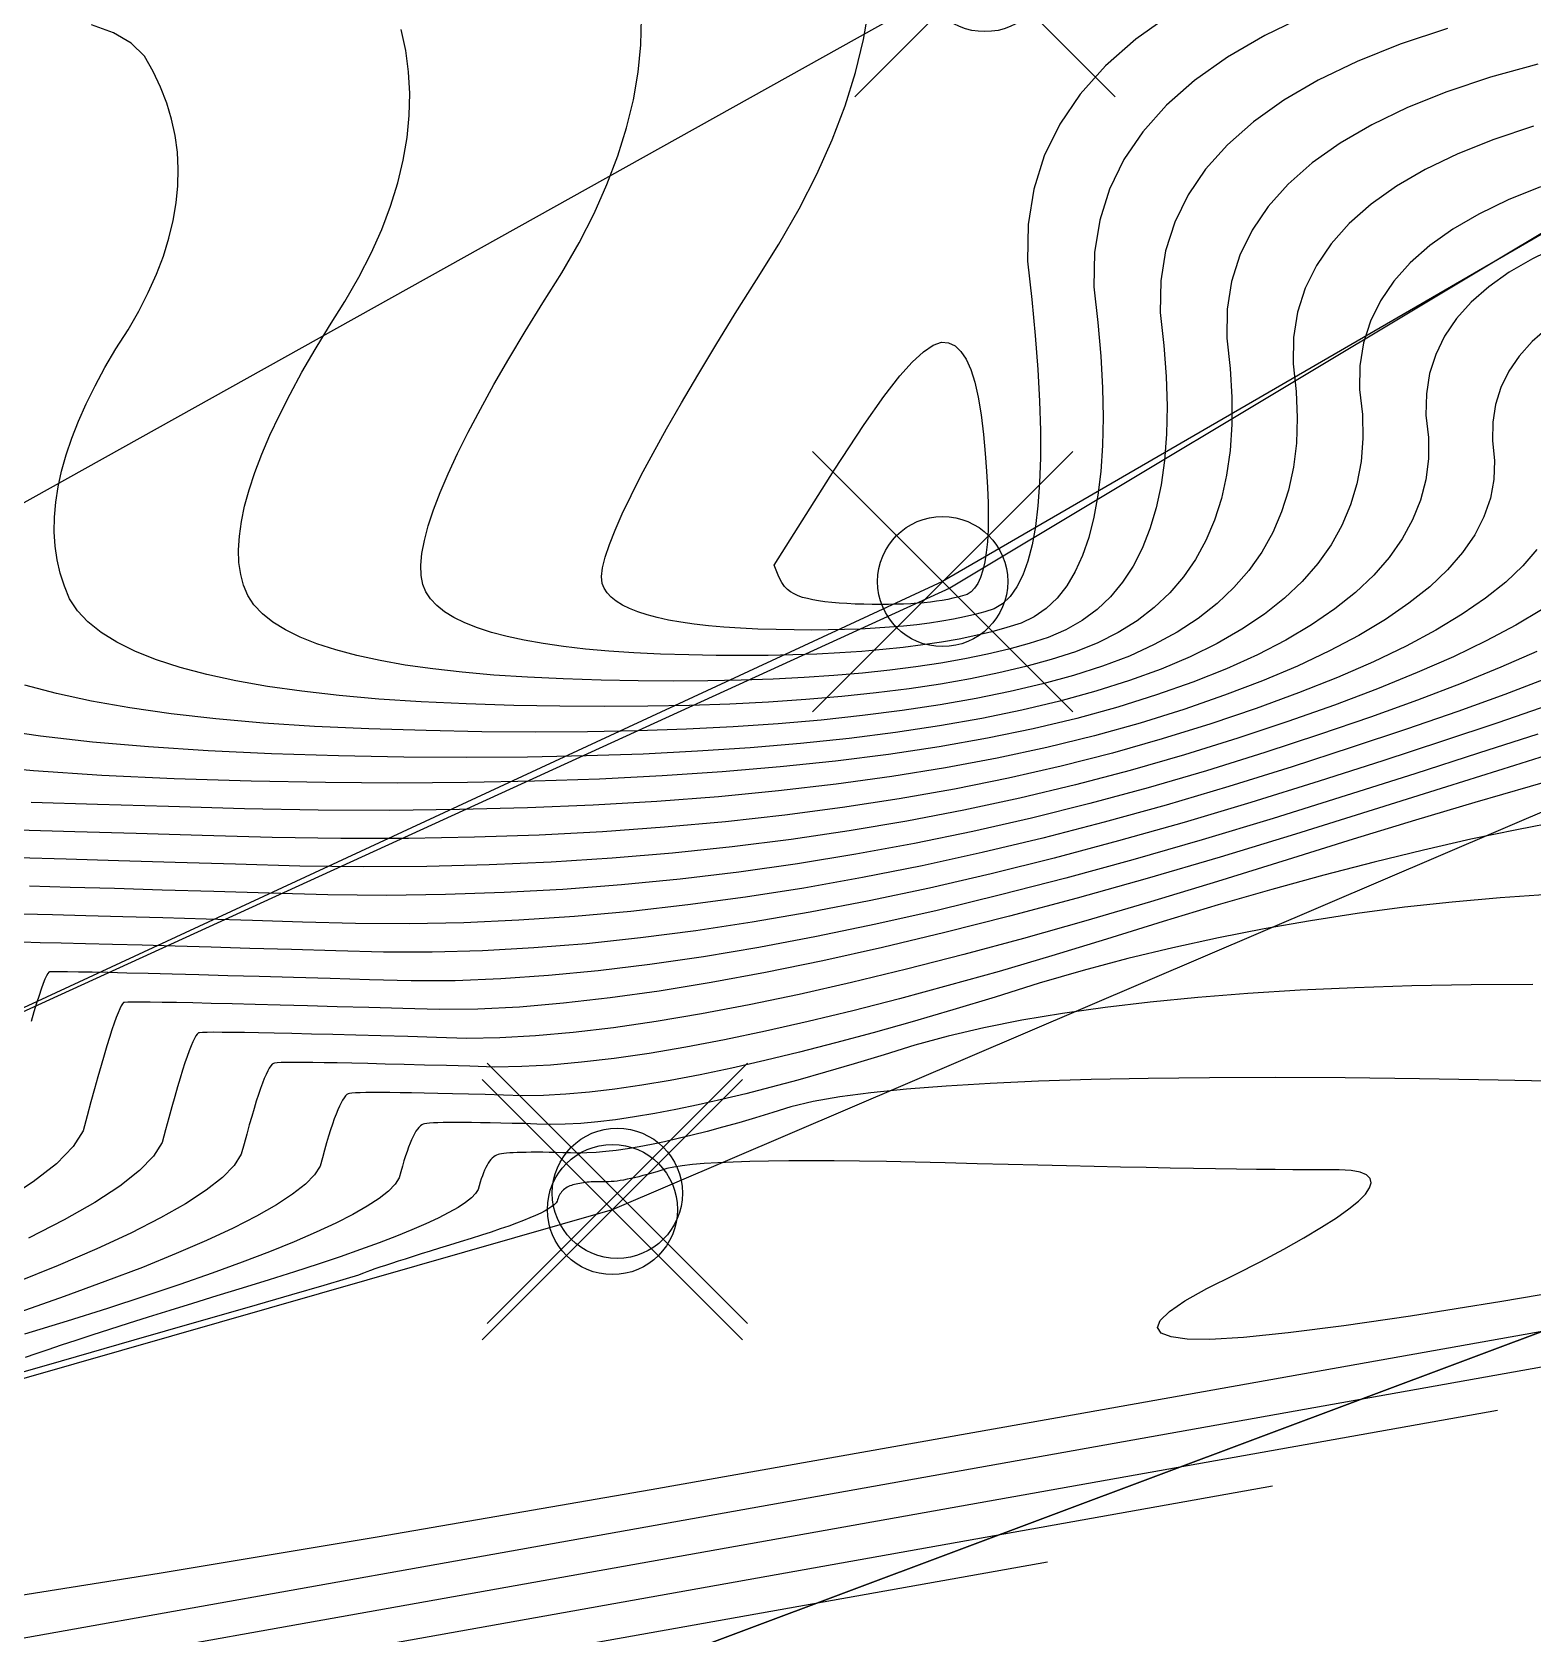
# Model space of a CAD drawing. Extents: x 83 to 1412852, y -76 to 4931706.
# Drawn here: x 1412694.97 to 1412704.2, y 4931549.88 to 4931559.73 of the extents above; entities that cross this region are included whole.
import ezdxf

# ---------------------------------------------------------------- set-up
doc = ezdxf.new("R2010")
doc.units = 0
doc.header["$MEASUREMENT"] = 0
doc.header["$PDMODE"] = 35
doc.header["$PDSIZE"] = 0.8
doc.layers.get('0').update_dxf_attribs({"color": 1, "linetype": 'CONTINUOUS'})
for name, color, linetype in [('Ground topo-Rev01', 1, 'CONTINUOUS'), ('New scratch layer', 1, 'CONTINUOUS'), ('nz-property-titles(LINZ DOWNLOAD)', 1, 'CONTINUOUS')]:
    doc.layers.add(name, color=color, linetype=linetype)

msp = doc.modelspace()

# ---------------------------------------------------------------- linework, layer by layer
at = {"color": 2, "true_color": 0xf1eb1f}
msp.add_lwpolyline([(1412645.09, 4931558.53), (1412661.49, 4931550.97), (1412674.09, 4931550.21), (1412683.54, 4931551.15), (1412691.99, 4931555.2), (1412700.83, 4931560.13), (1412709.01, 4931564.18)], dxfattribs=at)
for points in [[(1412646.87, 4931551.86), (1412664.06, 4931547.3), (1412680.47, 4931547.31), (1412698.54, 4931552.49), (1412706.91, 4931556.07), (1412714.69, 4931563.43)], [(1412711.73, 4931562.82), (1412700.57, 4931556.35), (1412691.34, 4931552.07), (1412681.93, 4931548.05), (1412672.34, 4931547.94), (1412661.77, 4931549.26), (1412658.05, 4931550.37), (1412653.65, 4931552.02), (1412647.75, 4931555.08)], [(1412701.9739, 4931559.8374), (1412701.7573, 4931559.6836), (1412701.571, 4931559.5195), (1412701.4151, 4931559.3452), (1412701.2896, 4931559.1606), (1412701.1945, 4931558.9659), (1412701.1297, 4931558.7609), (1412701.0954, 4931558.5457), (1412701.0914, 4931558.3202), (1412701.1178, 4931558.0846), (1412701.139, 4931557.8625), (1412701.1549, 4931557.654), (1412701.1657, 4931557.4592), (1412701.1712, 4931557.278), (1412701.1714, 4931557.1103), (1412701.1664, 4931556.9563), (1412701.1562, 4931556.8159), (1412701.1408, 4931556.6891), (1412701.1202, 4931556.5758), (1412701.0943, 4931556.4762), (1412701.0631, 4931556.3902), (1412701.0268, 4931556.3179), (1412700.9852, 4931556.2591), (1412700.9384, 4931556.2139), (1412700.8864, 4931556.1823), (1412700.8291, 4931556.1644), (1412700.7683, 4931556.1477), (1412700.704, 4931556.1324), (1412700.6362, 4931556.1185), (1412700.5648, 4931556.1058), (1412700.49, 4931556.0945), (1412700.4116, 4931556.0846), (1412700.3296, 4931556.076), (1412700.2442, 4931556.0687), (1412700.1553, 4931556.0627), (1412700.0628, 4931556.0581), (1412699.9668, 4931556.0548), (1412699.8673, 4931556.0528), (1412699.7642, 4931556.0522), (1412699.6577, 4931556.0529), (1412699.5476, 4931556.0549), (1412699.434, 4931556.0583), (1412699.3267, 4931556.0633), (1412699.2257, 4931556.07), (1412699.1311, 4931556.0784), (1412699.0428, 4931556.0884), (1412698.9608, 4931556.1001), (1412698.8852, 4931556.1135), (1412698.8158, 4931556.1285), (1412698.7528, 4931556.1452), (1412698.6961, 4931556.1636), (1412698.6458, 4931556.1836), (1412698.6017, 4931556.2053), (1412698.564, 4931556.2286), (1412698.5326, 4931556.2537), (1412698.5076, 4931556.2803), (1412698.4888, 4931556.3087), (1412698.4764, 4931556.3387), (1412698.4735, 4931556.3805), (1412698.48, 4931556.4342), (1412698.4959, 4931556.4996), (1412698.5213, 4931556.5768), (1412698.5562, 4931556.6659), (1412698.6005, 4931556.7667), (1412698.6543, 4931556.8793), (1412698.7175, 4931557.0038), (1412698.7902, 4931557.14), (1412698.8724, 4931557.288), (1412698.964, 4931557.4479), (1412699.0651, 4931557.6195), (1412699.1756, 4931557.803), (1412699.2956, 4931557.9982), (1412699.425, 4931558.2052), (1412699.5639, 4931558.4241), (1412699.6879, 4931558.6403), (1412699.7969, 4931558.854), (1412699.891, 4931559.065), (1412699.9701, 4931559.2734), (1412700.0342, 4931559.4792), (1412700.0835, 4931559.6823), (1412700.1177, 4931559.8829)], [(1412704.2281, 4931559.5306), (1412703.9372, 4931559.4495), (1412703.6702, 4931559.3603), (1412703.4272, 4931559.263), (1412703.2081, 4931559.1577), (1412703.0131, 4931559.0443), (1412702.8421, 4931558.9228), (1412702.695, 4931558.7933), (1412702.5719, 4931558.6557), (1412702.4728, 4931558.51), (1412702.3977, 4931558.3562), (1412702.3466, 4931558.1944), (1412702.3195, 4931558.0245), (1412702.3164, 4931557.8465), (1412702.3372, 4931557.6604), (1412702.3475, 4931557.4831), (1412702.3473, 4931557.3145), (1412702.3366, 4931557.1547), (1412702.3153, 4931557.0036), (1412702.2835, 4931556.8612), (1412702.2411, 4931556.7275), (1412702.1882, 4931556.6026), (1412702.1248, 4931556.4864), (1412702.0508, 4931556.3789), (1412701.9664, 4931556.2802), (1412701.8713, 4931556.1902), (1412701.7658, 4931556.109), (1412701.6497, 4931556.0364), (1412701.5231, 4931555.9727), (1412701.3859, 4931555.9176), (1412701.2382, 4931555.8713), (1412701.0814, 4931555.8284), (1412700.9156, 4931555.7889), (1412700.7407, 4931555.7529), (1412700.5567, 4931555.7203), (1412700.3636, 4931555.6912), (1412700.1614, 4931555.6655), (1412699.9501, 4931555.6433), (1412699.7298, 4931555.6244), (1412699.5004, 4931555.609), (1412699.2619, 4931555.5971), (1412699.0143, 4931555.5886), (1412698.7577, 4931555.5835), (1412698.4919, 4931555.5819), (1412698.2171, 4931555.5837), (1412697.9332, 4931555.589), (1412697.6402, 4931555.5977), (1412697.3636, 4931555.6106), (1412697.1032, 4931555.6279), (1412696.8592, 4931555.6495), (1412696.6314, 4931555.6754), (1412696.42, 4931555.7055), (1412696.2249, 4931555.74), (1412696.0461, 4931555.7788), (1412695.8836, 4931555.8218), (1412695.7374, 4931555.8692), (1412695.6075, 4931555.9208), (1412695.494, 4931555.9768), (1412695.3967, 4931556.037), (1412695.3157, 4931556.1015), (1412695.2511, 4931556.1704), (1412695.2028, 4931556.2435), (1412695.1708, 4931556.3209), (1412695.1454, 4931556.4008), (1412695.1266, 4931556.4832), (1412695.1146, 4931556.5681), (1412695.1091, 4931556.6554), (1412695.1103, 4931556.7452), (1412695.1182, 4931556.8375), (1412695.1327, 4931556.9323), (1412695.1538, 4931557.0295), (1412695.1816, 4931557.1292), (1412695.216, 4931557.2314), (1412695.2571, 4931557.3361), (1412695.3048, 4931557.4432), (1412695.3592, 4931557.5529), (1412695.4202, 4931557.665), (1412695.4878, 4931557.7796), (1412695.5621, 4931557.8966), (1412695.6284, 4931558.0123), (1412695.6867, 4931558.1265), (1412695.737, 4931558.2394), (1412695.7793, 4931558.3509), (1412695.8137, 4931558.4609), (1412695.84, 4931558.5696), (1412695.8583, 4931558.6769), (1412695.8687, 4931558.7828), (1412695.871, 4931558.8873), (1412695.8654, 4931558.9903), (1412695.8517, 4931559.092), (1412695.8301, 4931559.1923), (1412695.8005, 4931559.2912), (1412695.7628, 4931559.3887), (1412695.7172, 4931559.4848), (1412695.6636, 4931559.5795), (1412695.5825, 4931559.6591), (1412695.4738, 4931559.7236), (1412695.3376, 4931559.773)], [(1412703.6729, 4931559.7499), (1412703.3822, 4931559.6528), (1412703.1176, 4931559.5469), (1412702.8791, 4931559.4322), (1412702.6667, 4931559.3087), (1412702.4805, 4931559.1764), (1412702.3203, 4931559.0354), (1412702.1863, 4931558.8855), (1412702.0784, 4931558.7269), (1412701.9967, 4931558.5594), (1412701.941, 4931558.3832), (1412701.9115, 4931558.1982), (1412701.908, 4931558.0044), (1412701.9308, 4931557.8018), (1412701.9447, 4931557.6096), (1412701.9499, 4931557.4277), (1412701.9463, 4931557.2562), (1412701.9339, 4931557.095), (1412701.9128, 4931556.9442), (1412701.8829, 4931556.8038), (1412701.8442, 4931556.6737), (1412701.7968, 4931556.554), (1412701.7406, 4931556.4446), (1412701.6757, 4931556.3456), (1412701.6019, 4931556.2569), (1412701.5195, 4931556.1786), (1412701.4282, 4931556.1107), (1412701.3282, 4931556.0531), (1412701.2194, 4931556.0058), (1412701.1018, 4931555.969), (1412700.9771, 4931555.9348), (1412700.8451, 4931555.9034), (1412700.7058, 4931555.8748), (1412700.5594, 4931555.8488), (1412700.4057, 4931555.8257), (1412700.2448, 4931555.8052), (1412700.0766, 4931555.7875), (1412699.9013, 4931555.7725), (1412699.7187, 4931555.7603), (1412699.5289, 4931555.7508), (1412699.3318, 4931555.744), (1412699.1275, 4931555.74), (1412698.916, 4931555.7387), (1412698.6973, 4931555.7401), (1412698.4713, 4931555.7443), (1412698.2382, 4931555.7512), (1412698.018, 4931555.7615), (1412697.8107, 4931555.7753), (1412697.6165, 4931555.7925), (1412697.4352, 4931555.813), (1412697.2669, 4931555.8371), (1412697.1117, 4931555.8645), (1412696.9693, 4931555.8953), (1412696.84, 4931555.9296), (1412696.7236, 4931555.9673), (1412696.6203, 4931556.0084), (1412696.5299, 4931556.0529), (1412696.4525, 4931556.1009), (1412696.388, 4931556.1522), (1412696.3366, 4931556.207), (1412696.2981, 4931556.2652), (1412696.2726, 4931556.3269), (1412696.2547, 4931556.3941), (1412696.2444, 4931556.4669), (1412696.2417, 4931556.5452), (1412696.2465, 4931556.6292), (1412696.2589, 4931556.7188), (1412696.279, 4931556.8139), (1412696.3065, 4931556.9146), (1412696.3417, 4931557.0209), (1412696.3845, 4931557.1328), (1412696.4348, 4931557.2503), (1412696.4927, 4931557.3734), (1412696.5582, 4931557.502), (1412696.6313, 4931557.6362), (1412696.712, 4931557.776), (1412696.8002, 4931557.9215), (1412696.896, 4931558.0724), (1412696.9816, 4931558.2216), (1412697.0568, 4931558.369), (1412697.1217, 4931558.5146), (1412697.1763, 4931558.6584), (1412697.2205, 4931558.8003), (1412697.2545, 4931558.9405), (1412697.2781, 4931559.0789), (1412697.2915, 4931559.2155), (1412697.2945, 4931559.3502), (1412697.2872, 4931559.4832), (1412697.2696, 4931559.6144), (1412697.2417, 4931559.7437)], [(1412702.808, 4931559.8307), (1412702.55, 4931559.7066), (1412702.3203, 4931559.5731), (1412702.1189, 4931559.43), (1412701.9457, 4931559.2774), (1412701.8007, 4931559.1153), (1412701.684, 4931558.9437), (1412701.5956, 4931558.7626), (1412701.5354, 4931558.572), (1412701.5034, 4931558.3719), (1412701.4997, 4931558.1623), (1412701.5243, 4931557.9432), (1412701.5418, 4931557.736), (1412701.5524, 4931557.5409), (1412701.556, 4931557.3577), (1412701.5525, 4931557.1865), (1412701.5421, 4931557.0273), (1412701.5247, 4931556.88), (1412701.5002, 4931556.7448), (1412701.4688, 4931556.6215), (1412701.4304, 4931556.5102), (1412701.385, 4931556.4109), (1412701.3325, 4931556.3236), (1412701.2731, 4931556.2482), (1412701.2067, 4931556.1849), (1412701.1333, 4931556.1335), (1412701.0529, 4931556.0941), (1412700.9655, 4931556.0667), (1412700.8727, 4931556.0413), (1412700.7745, 4931556.0179), (1412700.671, 4931555.9966), (1412700.5621, 4931555.9773), (1412700.4478, 4931555.9601), (1412700.3282, 4931555.9449), (1412700.2031, 4931555.9317), (1412700.0727, 4931555.9206), (1412699.937, 4931555.9115), (1412699.7958, 4931555.9044), (1412699.6493, 4931555.8994), (1412699.4974, 4931555.8964), (1412699.3401, 4931555.8954), (1412699.1775, 4931555.8965), (1412699.0095, 4931555.8996), (1412698.8361, 4931555.9047), (1412698.6723, 4931555.9124), (1412698.5182, 4931555.9226), (1412698.3738, 4931555.9354), (1412698.239, 4931555.9507), (1412698.1139, 4931555.9686), (1412697.9984, 4931555.989), (1412697.8926, 4931556.0119), (1412697.7964, 4931556.0374), (1412697.7099, 4931556.0654), (1412697.633, 4931556.096), (1412697.5658, 4931556.1291), (1412697.5082, 4931556.1648), (1412697.4603, 4931556.2029), (1412697.4221, 4931556.2437), (1412697.3935, 4931556.287), (1412697.3745, 4931556.3328), (1412697.3641, 4931556.3873), (1412697.3622, 4931556.4505), (1412697.3688, 4931556.5224), (1412697.3839, 4931556.603), (1412697.4076, 4931556.6923), (1412697.4397, 4931556.7903), (1412697.4804, 4931556.897), (1412697.5296, 4931557.0123), (1412697.5874, 4931557.1364), (1412697.6536, 4931557.2692), (1412697.7284, 4931557.4106), (1412697.8117, 4931557.5608), (1412697.9035, 4931557.7196), (1412698.0038, 4931557.8871), (1412698.1126, 4931558.0634), (1412698.23, 4931558.2483), (1412698.3347, 4931558.431), (1412698.4268, 4931558.6115), (1412698.5063, 4931558.7898), (1412698.5732, 4931558.9659), (1412698.6274, 4931559.1397), (1412698.669, 4931559.3114), (1412698.6979, 4931559.4809), (1412698.7143, 4931559.6482), (1412698.718, 4931559.8132)], [(1412704.2014, 4931559.1491), (1412703.9581, 4931559.0678), (1412703.7367, 4931558.9792), (1412703.5372, 4931558.8832), (1412703.3595, 4931558.7799), (1412703.2037, 4931558.6692), (1412703.0697, 4931558.5512), (1412702.9575, 4931558.4258), (1412702.8673, 4931558.2931), (1412702.7988, 4931558.153), (1412702.7523, 4931558.0055), (1412702.7276, 4931557.8507), (1412702.7247, 4931557.6886), (1412702.7437, 4931557.5191), (1412702.7504, 4931557.3567), (1412702.7448, 4931557.2014), (1412702.7269, 4931557.0532), (1412702.6967, 4931556.9121), (1412702.6541, 4931556.7781), (1412702.5993, 4931556.6513), (1412702.5322, 4931556.5315), (1412702.4528, 4931556.4188), (1412702.3611, 4931556.3133), (1412702.2571, 4931556.2149), (1412702.1407, 4931556.1236), (1412702.0121, 4931556.0393), (1412701.8712, 4931555.9622), (1412701.718, 4931555.8922), (1412701.5524, 4931555.8293), (1412701.3746, 4931555.7736), (1412701.1858, 4931555.7219), (1412700.9861, 4931555.6744), (1412700.7755, 4931555.6311), (1412700.5539, 4931555.5918), (1412700.3214, 4931555.5568), (1412700.078, 4931555.5258), (1412699.8236, 4931555.499), (1412699.5583, 4931555.4764), (1412699.2821, 4931555.4578), (1412698.9949, 4931555.4435), (1412698.6968, 4931555.4332), (1412698.3878, 4931555.4271), (1412698.0678, 4931555.4252), (1412697.7369, 4931555.4273), (1412697.3951, 4931555.4337), (1412697.0423, 4931555.4441), (1412696.7092, 4931555.4597), (1412696.3957, 4931555.4806), (1412696.1019, 4931555.5065), (1412695.8277, 4931555.5377), (1412695.5731, 4931555.574), (1412695.3381, 4931555.6155), (1412695.1228, 4931555.6622), (1412694.9272, 4931555.714)], [(1412704.2461, 4931558.7753), (1412704.0463, 4931558.6954), (1412703.8662, 4931558.6088), (1412703.7059, 4931558.5155), (1412703.5652, 4931558.4157), (1412703.4443, 4931558.3091), (1412703.3431, 4931558.196), (1412703.2617, 4931558.0762), (1412703.1999, 4931557.9498), (1412703.1579, 4931557.8167), (1412703.1356, 4931557.677), (1412703.133, 4931557.5307), (1412703.1502, 4931557.3777), (1412703.1532, 4931557.2302), (1412703.1422, 4931557.0882), (1412703.1172, 4931556.9517), (1412703.078, 4931556.8206), (1412703.0248, 4931556.6951), (1412702.9576, 4931556.575), (1412702.8762, 4931556.4604), (1412702.7808, 4931556.3513), (1412702.6713, 4931556.2477), (1412702.5478, 4931556.1495), (1412702.4101, 4931556.0569), (1412702.2584, 4931555.9697), (1412702.0927, 4931555.888), (1412701.9128, 4931555.8118), (1412701.7189, 4931555.7411), (1412701.511, 4931555.6759), (1412701.2902, 4931555.6155), (1412701.0567, 4931555.5599), (1412700.8103, 4931555.5092), (1412700.5512, 4931555.4633), (1412700.2793, 4931555.4223), (1412699.9946, 4931555.3861), (1412699.6971, 4931555.3548), (1412699.3869, 4931555.3283), (1412699.0638, 4931555.3066), (1412698.728, 4931555.2898), (1412698.3793, 4931555.2778), (1412698.0179, 4931555.2707), (1412697.6437, 4931555.2684), (1412697.2568, 4931555.2709), (1412696.857, 4931555.2783), (1412696.4444, 4931555.2906), (1412696.0548, 4931555.3089), (1412695.6882, 4931555.3332), (1412695.3446, 4931555.3636), (1412695.0239, 4931555.4), (1412694.7261, 4931555.4425)], [(1412704.3559, 4931558.4116), (1412704.1953, 4931558.3343), (1412704.0523, 4931558.2512), (1412703.9268, 4931558.1621), (1412703.819, 4931558.0671), (1412703.7287, 4931557.9662), (1412703.6561, 4931557.8593), (1412703.601, 4931557.7466), (1412703.5635, 4931557.6279), (1412703.5436, 4931557.5033), (1412703.5413, 4931557.3728), (1412703.5566, 4931557.2363), (1412703.5561, 4931557.1037), (1412703.5397, 4931556.975), (1412703.5075, 4931556.8502), (1412703.4594, 4931556.7292), (1412703.3955, 4931556.612), (1412703.3158, 4931556.4987), (1412703.2202, 4931556.3893), (1412703.1088, 4931556.2837), (1412702.9815, 4931556.182), (1412702.8385, 4931556.0842), (1412702.6795, 4931555.9902), (1412702.5048, 4931555.9001), (1412702.3142, 4931555.8138), (1412702.1077, 4931555.7314), (1412701.8854, 4931555.6529), (1412701.6473, 4931555.5782), (1412701.3946, 4931555.509), (1412701.1272, 4931555.4454), (1412700.8452, 4931555.3874), (1412700.5485, 4931555.3348), (1412700.2372, 4931555.2879), (1412699.9112, 4931555.2464), (1412699.5706, 4931555.2105), (1412699.2154, 4931555.1802), (1412698.8455, 4931555.1554), (1412698.461, 4931555.1361), (1412698.0619, 4931555.1224), (1412697.6481, 4931555.1143), (1412697.2196, 4931555.1116), (1412696.7766, 4931555.1146), (1412696.3189, 4931555.123), (1412695.8465, 4931555.137), (1412695.4005, 4931555.158), (1412694.9807, 4931555.1858), (1412694.5872, 4931555.2206)], [(1412704.2884, 4931557.9085), (1412704.1937, 4931557.825), (1412704.1144, 4931557.7363), (1412704.0505, 4931557.6424), (1412704.0021, 4931557.5433), (1412703.9692, 4931557.439), (1412703.9517, 4931557.3295), (1412703.9497, 4931557.2148), (1412703.9631, 4931557.0949), (1412703.9589, 4931556.9773), (1412703.9372, 4931556.8619), (1412703.8978, 4931556.7487), (1412703.8408, 4931556.6377), (1412703.7662, 4931556.529), (1412703.674, 4931556.4225), (1412703.5642, 4931556.3182), (1412703.4368, 4931556.2162), (1412703.2918, 4931556.1164), (1412703.1291, 4931556.0189), (1412702.9489, 4931555.9235), (1412702.7511, 4931555.8305), (1412702.5357, 4931555.7396), (1412702.3026, 4931555.651), (1412702.052, 4931555.5646), (1412701.7837, 4931555.4805), (1412701.5031, 4931555.4024), (1412701.2101, 4931555.3305), (1412700.9048, 4931555.2648), (1412700.5871, 4931555.2051), (1412700.2571, 4931555.1516), (1412699.9147, 4931555.1042), (1412699.56, 4931555.0629), (1412699.1929, 4931555.0277), (1412698.8134, 4931554.9987), (1412698.4216, 4931554.9758), (1412698.0174, 4931554.959), (1412697.6009, 4931554.9483), (1412697.172, 4931554.9437), (1412696.7308, 4931554.9453), (1412696.2772, 4931554.953), (1412695.8113, 4931554.9668), (1412695.3744, 4931554.9798), (1412694.9666, 4931554.9918)], [(1412699.5342, 4931556.4513), (1412699.9042, 4931557.0344), (1412700.0878, 4931557.3146), (1412700.2083, 4931557.4865), (1412700.3068, 4931557.6146), (1412700.3834, 4931557.6992), (1412700.4516, 4931557.7617), (1412700.5116, 4931557.8021), (1412700.5633, 4931557.8205), (1412700.6067, 4931557.8169), (1412700.6464, 4931557.7984), (1412700.6824, 4931557.765), (1412700.7146, 4931557.7168), (1412700.7432, 4931557.6537), (1412700.7681, 4931557.5758), (1412700.7892, 4931557.4831), (1412700.8067, 4931557.3754), (1412700.8204, 4931557.253), (1412700.8315, 4931557.1376), (1412700.8402, 4931557.0294), (1412700.8462, 4931556.9283), (1412700.8497, 4931556.8343), (1412700.8507, 4931556.7474), (1412700.8491, 4931556.6677), (1412700.845, 4931556.5951), (1412700.8383, 4931556.5296), (1412700.829, 4931556.4712), (1412700.8172, 4931556.42), (1412700.8028, 4931556.3758), (1412700.7859, 4931556.3388), (1412700.7665, 4931556.309), (1412700.7444, 4931556.2862), (1412700.7199, 4931556.2706), (1412700.6927, 4931556.2621), (1412700.6639, 4931556.2542), (1412700.6335, 4931556.2469), (1412700.6013, 4931556.2403), (1412700.5675, 4931556.2343), (1412700.5321, 4931556.229), (1412700.4949, 4931556.2243), (1412700.4561, 4931556.2202), (1412700.4157, 4931556.2167), (1412700.3735, 4931556.2139), (1412700.3297, 4931556.2117), (1412700.2843, 4931556.2102), (1412700.2371, 4931556.2092), (1412700.1883, 4931556.2089), (1412700.1378, 4931556.2093), (1412700.0857, 4931556.2102), (1412700.0319, 4931556.2118), (1412699.9811, 4931556.2142), (1412699.9332, 4931556.2174), (1412699.8884, 4931556.2213), (1412699.8466, 4931556.2261), (1412699.8078, 4931556.2316), (1412699.7719, 4931556.238), (1412699.7391, 4931556.2451), (1412699.7092, 4931556.253), (1412699.682, 4931556.2626), (1412699.6574, 4931556.2738), (1412699.6355, 4931556.2868), (1412699.6161, 4931556.3014), (1412699.5983, 4931556.3204), (1412699.582, 4931556.3437), (1412699.564, 4931556.3793), (1412699.5342, 4931556.4513)], [(1412704.2222, 4931556.5462), (1412704.1369, 4931556.4459), (1412704.0322, 4931556.3462), (1412703.9082, 4931556.2471), (1412703.7648, 4931556.1486), (1412703.602, 4931556.0508), (1412703.4198, 4931555.9535), (1412703.2183, 4931555.8569), (1412702.9974, 4931555.7608), (1412702.7571, 4931555.6654), (1412702.4975, 4931555.5706), (1412702.2185, 4931555.4764), (1412701.9201, 4931555.3828), (1412701.6134, 4931555.2958), (1412701.2984, 4931555.2155), (1412700.9751, 4931555.1419), (1412700.6435, 4931555.0749), (1412700.3036, 4931555.0145), (1412699.9554, 4931554.9608), (1412699.5989, 4931554.9137), (1412699.2342, 4931554.8733), (1412698.8611, 4931554.8396), (1412698.4797, 4931554.8125), (1412698.09, 4931554.792), (1412697.692, 4931554.7782), (1412697.2858, 4931554.771), (1412696.8712, 4931554.7705), (1412696.4483, 4931554.7766), (1412696.0171, 4931554.7894), (1412695.6128, 4931554.8014), (1412695.2354, 4931554.8125), (1412694.8848, 4931554.8229)], [(1412704.2522, 4931556.176), (1412704.0928, 4931556.0811), (1412703.9122, 4931555.9851), (1412703.7105, 4931555.8882), (1412703.4877, 4931555.7902), (1412703.2437, 4931555.6912), (1412702.9786, 4931555.5912), (1412702.6924, 4931555.4902), (1412702.385, 4931555.3881), (1412702.0564, 4931555.2851), (1412701.7237, 4931555.1892), (1412701.3866, 4931555.1005), (1412701.0454, 4931555.0189), (1412700.6999, 4931554.9446), (1412700.3501, 4931554.8774), (1412699.9962, 4931554.8174), (1412699.6379, 4931554.7646), (1412699.2755, 4931554.7189), (1412698.9087, 4931554.6805), (1412698.5378, 4931554.6492), (1412698.1626, 4931554.625), (1412697.7832, 4931554.6081), (1412697.3995, 4931554.5983), (1412697.0116, 4931554.5957), (1412696.6194, 4931554.6003), (1412696.223, 4931554.6121), (1412695.8513, 4931554.623), (1412695.5042, 4931554.6333), (1412695.1817, 4931554.6427), (1412694.8839, 4931554.6514)], [(1412704.2225, 4931555.9195), (1412704.0012, 4931555.8228), (1412703.7571, 4931555.7235), (1412703.4901, 4931555.6216), (1412703.2001, 4931555.517), (1412702.8873, 4931555.4097), (1412702.5515, 4931555.2999), (1412702.1928, 4931555.1874), (1412701.834, 4931555.0826), (1412701.4749, 4931554.9854), (1412701.1157, 4931554.896), (1412700.7563, 4931554.8143), (1412700.3967, 4931554.7403), (1412700.0369, 4931554.674), (1412699.6769, 4931554.6155), (1412699.3168, 4931554.5646), (1412698.9564, 4931554.5214), (1412698.5959, 4931554.4859), (1412698.2352, 4931554.4581), (1412697.8743, 4931554.438), (1412697.5132, 4931554.4256), (1412697.152, 4931554.4209), (1412696.7905, 4931554.424), (1412696.4289, 4931554.4347), (1412696.0897, 4931554.4447), (1412695.7729, 4931554.454), (1412695.4786, 4931554.4626), (1412695.2067, 4931554.4704), (1412694.9572, 4931554.4776)], [(1412704.2919, 4931555.7575), (1412704.0265, 4931555.6568), (1412703.7364, 4931555.5519), (1412703.4216, 4931555.4428), (1412703.0821, 4931555.3293), (1412702.718, 4931555.2116), (1412702.3292, 4931555.0897), (1412701.9442, 4931554.9759), (1412701.5632, 4931554.8704), (1412701.186, 4931554.7731), (1412700.8126, 4931554.6841), (1412700.4432, 4931554.6033), (1412700.0776, 4931554.5307), (1412699.7159, 4931554.4663), (1412699.3581, 4931554.4102), (1412699.0041, 4931554.3623), (1412698.654, 4931554.3226), (1412698.3078, 4931554.2911), (1412697.9654, 4931554.2679), (1412697.627, 4931554.2529), (1412697.2923, 4931554.2462), (1412696.9616, 4931554.2476), (1412696.6348, 4931554.2573), (1412696.3281, 4931554.2663), (1412696.0417, 4931554.2747), (1412695.7755, 4931554.2824), (1412695.5295, 4931554.2895), (1412695.3037, 4931554.2958), (1412695.0981, 4931554.3016), (1412694.9127, 4931554.3066)], [(1412704.2959, 4931555.5902), (1412703.9827, 4931555.4823), (1412703.6431, 4931555.3685), (1412703.277, 4931555.2489), (1412702.8845, 4931555.1234), (1412702.4656, 4931554.992), (1412702.0545, 4931554.8693), (1412701.6514, 4931554.7554), (1412701.2563, 4931554.6502), (1412700.869, 4931554.5538), (1412700.4897, 4931554.4662), (1412700.1183, 4931554.3873), (1412699.7549, 4931554.3172), (1412699.3994, 4931554.2558), (1412699.0518, 4931554.2032), (1412698.7121, 4931554.1593), (1412698.3804, 4931554.1242), (1412698.0566, 4931554.0978), (1412697.7407, 4931554.0802), (1412697.4327, 4931554.0714), (1412697.1327, 4931554.0713), (1412696.8406, 4931554.0799), (1412696.5665, 4931554.088), (1412696.3104, 4931554.0954), (1412696.0723, 4931554.1023), (1412695.8522, 4931554.1085), (1412695.6501, 4931554.1141), (1412695.466, 4931554.1191), (1412695.2998, 4931554.1235), (1412695.1517, 4931554.1273), (1412695.0215, 4931554.1304), (1412694.9094, 4931554.133)], [(1412704.4754, 4931555.343), (1412704.0861, 4931555.2201), (1412703.6668, 4931555.0881), (1412703.2175, 4931554.9469), (1412702.7383, 4931554.7966), (1412702.2751, 4931554.656), (1412701.828, 4931554.5253), (1412701.3968, 4931554.4044), (1412700.9818, 4931554.2933), (1412700.5828, 4931554.192), (1412700.1998, 4931554.1006), (1412699.8328, 4931554.0189), (1412699.4819, 4931553.947), (1412699.1471, 4931553.885), (1412698.8283, 4931553.8327), (1412698.5255, 4931553.7903), (1412698.2388, 4931553.7576), (1412697.9681, 4931553.7348), (1412697.7135, 4931553.7218), (1412697.4749, 4931553.7186), (1412697.2524, 4931553.7252), (1412697.0434, 4931553.7313), (1412696.848, 4931553.7369), (1412696.6661, 4931553.742), (1412696.4978, 4931553.7465), (1412696.343, 4931553.7506), (1412696.2018, 4931553.7542), (1412696.0741, 4931553.7572), (1412695.96, 4931553.7598), (1412695.8594, 4931553.7618), (1412695.7724, 4931553.7634), (1412695.699, 4931553.7644), (1412695.6391, 4931553.765), (1412695.5927, 4931553.765), (1412695.56, 4931553.7645), (1412695.5407, 4931553.7635), (1412695.535, 4931553.762), (1412695.5282, 4931553.7549), (1412695.5202, 4931553.7422), (1412695.5111, 4931553.7239), (1412695.5008, 4931553.7), (1412695.4894, 4931553.6704), (1412695.4768, 4931553.6352), (1412695.463, 4931553.5944), (1412695.4481, 4931553.548), (1412695.4321, 4931553.496), (1412695.4149, 4931553.4384), (1412695.3965, 4931553.3751), (1412695.377, 4931553.3063), (1412695.3563, 4931553.2318), (1412695.3345, 4931553.1517), (1412695.3115, 4931553.066), (1412695.2874, 4931552.9746), (1412695.2241, 4931552.8765), (1412695.1217, 4931552.7716), (1412694.98, 4931552.6599), (1412694.7992, 4931552.5413)], [(1412704.2291, 4931555.4127), (1412703.8646, 4931555.2943), (1412703.4719, 4931555.1685), (1412703.051, 4931555.0351), (1412702.6019, 4931554.8943), (1412702.1648, 4931554.7627), (1412701.7397, 4931554.6404), (1412701.3266, 4931554.5273), (1412700.9254, 4931554.4236), (1412700.5362, 4931554.3291), (1412700.159, 4931554.2439), (1412699.7939, 4931554.168), (1412699.4406, 4931554.1014), (1412699.0994, 4931554.0441), (1412698.7702, 4931553.996), (1412698.4529, 4931553.9572), (1412698.1477, 4931553.9277), (1412697.8544, 4931553.9075), (1412697.5731, 4931553.8966), (1412697.3038, 4931553.8949), (1412697.0465, 4931553.9026), (1412696.805, 4931553.9096), (1412696.5792, 4931553.9162), (1412696.3692, 4931553.9221), (1412696.175, 4931553.9275), (1412695.9965, 4931553.9323), (1412695.8339, 4931553.9366), (1412695.687, 4931553.9404), (1412695.5558, 4931553.9435), (1412695.4405, 4931553.9461), (1412695.3409, 4931553.9482), (1412695.2571, 4931553.9497), (1412695.1891, 4931553.9506), (1412695.1368, 4931553.951), (1412695.1003, 4931553.9508), (1412695.0796, 4931553.9501), (1412695.0746, 4931553.9488), (1412695.0683, 4931553.941), (1412695.0605, 4931553.9268), (1412695.0513, 4931553.906), (1412695.0406, 4931553.8788), (1412695.0286, 4931553.8451), (1412695.0151, 4931553.805), (1412695.0002, 4931553.7583), (1412694.9839, 4931553.7052), (1412694.9661, 4931553.6456)], [(1412704.5031, 4931555.1826), (1412704.1828, 4931555.0912), (1412703.8411, 4931554.9912), (1412703.4779, 4931554.8827), (1412703.0933, 4931554.7656), (1412702.6873, 4931554.6401), (1412702.2599, 4931554.506), (1412701.8475, 4931554.3807), (1412701.45, 4931554.2641), (1412701.0675, 4931554.1562), (1412700.7, 4931554.057), (1412700.3475, 4931553.9666), (1412700.01, 4931553.8849), (1412699.6874, 4931553.8119), (1412699.3798, 4931553.7476), (1412699.0872, 4931553.6921), (1412698.8095, 4931553.6453), (1412698.5469, 4931553.6073), (1412698.2992, 4931553.5779), (1412698.0665, 4931553.5573), (1412697.8488, 4931553.5454), (1412697.646, 4931553.5423), (1412697.4583, 4931553.5478), (1412697.2818, 4931553.5529), (1412697.1167, 4931553.5576), (1412696.963, 4931553.5618), (1412696.8205, 4931553.5656), (1412696.6894, 4931553.5689), (1412696.5697, 4931553.5717), (1412696.4612, 4931553.5741), (1412696.3642, 4931553.5761), (1412696.2784, 4931553.5775), (1412696.204, 4931553.5786), (1412696.1409, 4931553.5792), (1412696.0891, 4931553.5793), (1412696.0487, 4931553.579), (1412696.0196, 4931553.5782), (1412696.0019, 4931553.577), (1412695.9954, 4931553.5753), (1412695.9881, 4931553.5689), (1412695.98, 4931553.5577), (1412695.9709, 4931553.5418), (1412695.9609, 4931553.5211), (1412695.9501, 4931553.4956), (1412695.9384, 4931553.4655), (1412695.9258, 4931553.4305), (1412695.9124, 4931553.3908), (1412695.898, 4931553.3464), (1412695.8828, 4931553.2972), (1412695.8667, 4931553.2433), (1412695.8497, 4931553.1846), (1412695.8318, 4931553.1211), (1412695.813, 4931553.0529), (1412695.7934, 4931552.98), (1412695.7729, 4931552.9023), (1412695.719, 4931552.8188), (1412695.6319, 4931552.7296), (1412695.5113, 4931552.6345), (1412695.3575, 4931552.5337), (1412695.1703, 4931552.427), (1412694.9498, 4931552.3146)], [(1412704.3723, 4931554.8767), (1412704.0993, 4931554.8247), (1412703.8169, 4931554.7656), (1412703.5251, 4931554.6993), (1412703.2238, 4931554.6258), (1412702.9132, 4931554.5452), (1412702.5932, 4931554.4575), (1412702.2637, 4931554.3625), (1412701.9249, 4931554.2604), (1412701.5766, 4931554.1512), (1412701.2405, 4931554.0491), (1412700.9167, 4931553.954), (1412700.605, 4931553.8661), (1412700.3056, 4931553.7853), (1412700.0183, 4931553.7117), (1412699.7433, 4931553.6451), (1412699.4805, 4931553.5856), (1412699.2298, 4931553.5333), (1412698.9914, 4931553.488), (1412698.7652, 4931553.4499), (1412698.5512, 4931553.4189), (1412698.3494, 4931553.395), (1412698.1597, 4931553.3782), (1412697.9823, 4931553.3685), (1412697.8171, 4931553.3659), (1412697.6641, 4931553.3704), (1412697.5203, 4931553.3746), (1412697.3855, 4931553.3783), (1412697.2598, 4931553.3817), (1412697.1433, 4931553.3846), (1412697.0359, 4931553.3871), (1412696.9376, 4931553.3893), (1412696.8484, 4931553.391), (1412696.7683, 4931553.3923), (1412696.6973, 4931553.3932), (1412696.6355, 4931553.3938), (1412696.5828, 4931553.3939), (1412696.5391, 4931553.3936), (1412696.5046, 4931553.393), (1412696.4793, 4931553.3919), (1412696.463, 4931553.3904), (1412696.4558, 4931553.3886), (1412696.4481, 4931553.3828), (1412696.4397, 4931553.3731), (1412696.4307, 4931553.3596), (1412696.4211, 4931553.3422), (1412696.4109, 4931553.3209), (1412696.4001, 4931553.2957), (1412696.3886, 4931553.2666), (1412696.3766, 4931553.2336), (1412696.364, 4931553.1968), (1412696.3507, 4931553.1561), (1412696.3368, 4931553.1114), (1412696.3224, 4931553.0629), (1412696.3073, 4931553.0105), (1412696.2916, 4931552.9542), (1412696.2753, 4931552.894), (1412696.2583, 4931552.83), (1412696.2139, 4931552.7611), (1412696.1421, 4931552.6875), (1412696.0427, 4931552.6092), (1412695.9158, 4931552.526), (1412695.7615, 4931552.4381), (1412695.5797, 4931552.3454), (1412695.3703, 4931552.2479), (1412695.1335, 4931552.1457), (1412694.8693, 4931552.0387)], [(1412704.2944, 4931554.427), (1412703.9967, 4931554.4063), (1412703.7016, 4931554.3798), (1412703.409, 4931554.3476), (1412703.1191, 4931554.3095), (1412702.8317, 4931554.2656), (1412702.547, 4931554.216), (1412702.2649, 4931554.1605), (1412701.9853, 4931554.0993), (1412701.7084, 4931554.0322), (1412701.4341, 4931553.9594), (1412701.1624, 4931553.8808), (1412700.8933, 4931553.7964), (1412700.6336, 4931553.7175), (1412700.3833, 4931553.644), (1412700.1425, 4931553.5761), (1412699.9111, 4931553.5137), (1412699.6892, 4931553.4567), (1412699.4766, 4931553.4053), (1412699.2735, 4931553.3593), (1412699.0799, 4931553.3189), (1412698.8956, 4931553.2839), (1412698.7208, 4931553.2545), (1412698.5555, 4931553.2305), (1412698.3995, 4931553.212), (1412698.253, 4931553.199), (1412698.1159, 4931553.1916), (1412697.9882, 4931553.1896), (1412697.87, 4931553.1931), (1412697.7587, 4931553.1962), (1412697.6543, 4931553.199), (1412697.5567, 4931553.2015), (1412697.4661, 4931553.2036), (1412697.3823, 4931553.2054), (1412697.3055, 4931553.2068), (1412697.2355, 4931553.2079), (1412697.1725, 4931553.2086), (1412697.1163, 4931553.209), (1412697.067, 4931553.209), (1412697.0247, 4931553.2087), (1412696.9892, 4931553.208), (1412696.9606, 4931553.207), (1412696.9389, 4931553.2056), (1412696.9241, 4931553.2039), (1412696.9162, 4931553.2018), (1412696.908, 4931553.1967), (1412696.8994, 4931553.1886), (1412696.8905, 4931553.1775), (1412696.8813, 4931553.1633), (1412696.8717, 4931553.1461), (1412696.8617, 4931553.1259), (1412696.8515, 4931553.1027), (1412696.8409, 4931553.0765), (1412696.8299, 4931553.0472), (1412696.8186, 4931553.0149), (1412696.807, 4931552.9796), (1412696.795, 4931552.9412), (1412696.7827, 4931552.8999), (1412696.7701, 4931552.8555), (1412696.7571, 4931552.8081), (1412696.7438, 4931552.7576), (1412696.7088, 4931552.7035), (1412696.6523, 4931552.6455), (1412696.574, 4931552.5838), (1412696.4742, 4931552.5183), (1412696.3527, 4931552.4491), (1412696.2095, 4931552.3762), (1412696.0447, 4931552.2994), (1412695.8583, 4931552.2189), (1412695.6503, 4931552.1347), (1412695.4206, 4931552.0467), (1412695.1692, 4931551.9549), (1412694.8963, 4931551.8594)], [(1412704.1992, 4931553.8727), (1412703.8193, 4931553.8707), (1412703.454, 4931553.8643), (1412703.1033, 4931553.8534), (1412702.7672, 4931553.8381), (1412702.4457, 4931553.8184), (1412702.1388, 4931553.7942), (1412701.8466, 4931553.7657), (1412701.5689, 4931553.7326), (1412701.3059, 4931553.6952), (1412701.0575, 4931553.6533), (1412700.8237, 4931553.607), (1412700.6045, 4931553.5563), (1412700.3999, 4931553.5011), (1412700.21, 4931553.4416), (1412700.0267, 4931553.3859), (1412699.85, 4931553.334), (1412699.68, 4931553.2861), (1412699.5167, 4931553.242), (1412699.36, 4931553.2018), (1412699.21, 4931553.1655), (1412699.0666, 4931553.1331), (1412698.9299, 4931553.1045), (1412698.7999, 4931553.0798), (1412698.6765, 4931553.059), (1412698.5597, 4931553.0421), (1412698.4496, 4931553.0291), (1412698.3462, 4931553.0199), (1412698.2495, 4931553.0146), (1412698.1593, 4931553.0132), (1412698.0759, 4931553.0157), (1412697.9971, 4931553.0179), (1412697.923, 4931553.0198), (1412697.8536, 4931553.0213), (1412697.7888, 4931553.0226), (1412697.7288, 4931553.0236), (1412697.6734, 4931553.0243), (1412697.6227, 4931553.0247), (1412697.5766, 4931553.0248), (1412697.5353, 4931553.0247), (1412697.4986, 4931553.0242), (1412697.4665, 4931553.0234), (1412697.4392, 4931553.0223), (1412697.4165, 4931553.0209), (1412697.3986, 4931553.0193), (1412697.3853, 4931553.0173), (1412697.3766, 4931553.0151), (1412697.3679, 4931553.0106), (1412697.3592, 4931553.0041), (1412697.3503, 4931552.9953), (1412697.3414, 4931552.9844), (1412697.3324, 4931552.9714), (1412697.3234, 4931552.9562), (1412697.3143, 4931552.9388), (1412697.3051, 4931552.9193), (1412697.2959, 4931552.8976), (1412697.2866, 4931552.8737), (1412697.2772, 4931552.8477), (1412697.2677, 4931552.8196), (1412697.2582, 4931552.7892), (1412697.2486, 4931552.7568), (1412697.239, 4931552.7221), (1412697.2293, 4931552.6853), (1412697.2038, 4931552.6458), (1412697.1625, 4931552.6035), (1412697.1054, 4931552.5585), (1412697.0325, 4931552.5107), (1412696.9438, 4931552.4602), (1412696.8394, 4931552.4069), (1412696.7191, 4931552.3509), (1412696.5831, 4931552.2922), (1412696.4313, 4931552.2307), (1412696.2637, 4931552.1665), (1412696.0803, 4931552.0996), (1412695.8811, 4931552.0299), (1412695.6661, 4931551.9574), (1412695.4353, 4931551.8822), (1412695.1888, 4931551.8043), (1412694.9264, 4931551.7237)], [(1412704.4944, 4931553.275), (1412703.9842, 4931553.2862), (1412703.5007, 4931553.2944), (1412703.0438, 4931553.2995), (1412702.6135, 4931553.3015), (1412702.2098, 4931553.3005), (1412701.8328, 4931553.2964), (1412701.4824, 4931553.2892), (1412701.1586, 4931553.279), (1412700.8614, 4931553.2657), (1412700.5909, 4931553.2493), (1412700.3469, 4931553.2299), (1412700.1296, 4931553.2074), (1412699.9389, 4931553.1818), (1412699.7749, 4931553.1532), (1412699.6375, 4931553.1215), (1412699.5266, 4931553.0867), (1412699.4197, 4931553.0542), (1412699.3167, 4931553.024), (1412699.2175, 4931552.996), (1412699.1222, 4931552.9703), (1412699.0308, 4931552.9469), (1412698.9433, 4931552.9257), (1412698.8597, 4931552.9068), (1412698.7799, 4931552.8901), (1412698.7041, 4931552.8757), (1412698.6321, 4931552.8636), (1412698.564, 4931552.8537), (1412698.4998, 4931552.8461), (1412698.4395, 4931552.8408), (1412698.383, 4931552.8377), (1412698.3305, 4931552.8369), (1412698.2818, 4931552.8383), (1412698.2355, 4931552.8395), (1412698.1918, 4931552.8405), (1412698.1505, 4931552.8412), (1412698.1116, 4931552.8417), (1412698.0752, 4931552.8419), (1412698.0413, 4931552.8419), (1412698.0098, 4931552.8416), (1412697.9808, 4931552.8411), (1412697.9542, 4931552.8404), (1412697.9301, 4931552.8394), (1412697.9084, 4931552.8381), (1412697.8892, 4931552.8367), (1412697.8725, 4931552.8349), (1412697.8582, 4931552.833), (1412697.8464, 4931552.8308), (1412697.837, 4931552.8283), (1412697.8278, 4931552.8246), (1412697.8189, 4931552.8195), (1412697.8101, 4931552.8132), (1412697.8016, 4931552.8056), (1412697.7932, 4931552.7966), (1412697.7851, 4931552.7864), (1412697.7771, 4931552.7749), (1412697.7694, 4931552.7621), (1412697.7618, 4931552.748), (1412697.7545, 4931552.7326), (1412697.7474, 4931552.7159), (1412697.7404, 4931552.6979), (1412697.7337, 4931552.6786), (1412697.7272, 4931552.658), (1412697.7208, 4931552.6361), (1412697.7147, 4931552.613), (1412697.6987, 4931552.5881), (1412697.6727, 4931552.5614), (1412697.6367, 4931552.5331), (1412697.5908, 4931552.503), (1412697.535, 4931552.4712), (1412697.4692, 4931552.4377), (1412697.3935, 4931552.4024), (1412697.3079, 4931552.3655), (1412697.2123, 4931552.3268), (1412697.1068, 4931552.2863), (1412696.9913, 4931552.2442), (1412696.8659, 4931552.2003), (1412696.7305, 4931552.1547), (1412696.5852, 4931552.1073), (1412696.43, 4931552.0583), (1412696.2648, 4931552.0075), (1412696.1079, 4931551.959), (1412695.9593, 4931551.9129), (1412695.819, 4931551.8691), (1412695.687, 4931551.8277), (1412695.5633, 4931551.7886), (1412695.4479, 4931551.7518), (1412695.3407, 4931551.7174), (1412695.2419, 4931551.6852), (1412695.1514, 4931551.6555), (1412695.0691, 4931551.628), (1412694.9952, 4931551.6029), (1412694.9295, 4931551.5802)], [(1412704.7206, 4931552.0455), (1412704.0069, 4931551.925), (1412703.4455, 4931551.8351), (1412703.0364, 4931551.7759), (1412702.6947, 4931551.7321), (1412702.4204, 4931551.7039), (1412702.2136, 4931551.691), (1412702.0742, 4931551.6937), (1412701.9739, 4931551.7068), (1412701.9128, 4931551.7303), (1412701.8909, 4931551.7643), (1412701.9081, 4931551.8087), (1412701.9644, 4931551.8635), (1412702.0599, 4931551.9287), (1412702.1945, 4931552.0044), (1412702.3683, 4931552.0905), (1412702.5257, 4931552.1712), (1412702.6667, 4931552.2465), (1412702.7914, 4931552.3164), (1412702.8996, 4931552.3809), (1412702.9914, 4931552.44), (1412703.0669, 4931552.4938), (1412703.126, 4931552.5421), (1412703.1686, 4931552.585), (1412703.1949, 4931552.6226), (1412703.2048, 4931552.6547), (1412703.1984, 4931552.6815), (1412703.1755, 4931552.7028), (1412703.1362, 4931552.7188), (1412703.0806, 4931552.7294), (1412703.0086, 4931552.7345), (1412702.9201, 4931552.7343), (1412702.8249, 4931552.7344), (1412702.723, 4931552.7349), (1412702.6143, 4931552.7357), (1412702.4989, 4931552.7368), (1412702.3767, 4931552.7383), (1412702.2477, 4931552.7401), (1412702.112, 4931552.7423), (1412701.9695, 4931552.7448), (1412701.8203, 4931552.7476), (1412701.6643, 4931552.7508), (1412701.5015, 4931552.7543), (1412701.332, 4931552.7582), (1412701.1558, 4931552.7624), (1412700.9727, 4931552.767), (1412700.783, 4931552.7719), (1412700.5864, 4931552.7771), (1412700.4002, 4931552.7814), (1412700.2243, 4931552.7847), (1412700.0587, 4931552.7871), (1412699.9033, 4931552.7885), (1412699.7583, 4931552.789), (1412699.6236, 4931552.7886), (1412699.4992, 4931552.7872), (1412699.3851, 4931552.7848), (1412699.2813, 4931552.7815), (1412699.1879, 4931552.7773), (1412699.1047, 4931552.7721), (1412699.0318, 4931552.766), (1412698.9692, 4931552.7589), (1412698.917, 4931552.7508), (1412698.875, 4931552.7419), (1412698.8433, 4931552.7319), (1412698.8128, 4931552.7226), (1412698.7833, 4931552.714), (1412698.755, 4931552.706), (1412698.7278, 4931552.6987), (1412698.7017, 4931552.692), (1412698.6767, 4931552.6859), (1412698.6528, 4931552.6805), (1412698.63, 4931552.6758), (1412698.6083, 4931552.6716), (1412698.5877, 4931552.6682), (1412698.5683, 4931552.6654), (1412698.5499, 4931552.6632), (1412698.5327, 4931552.6617), (1412698.5166, 4931552.6608), (1412698.5016, 4931552.6605), (1412698.4876, 4931552.6609), (1412698.474, 4931552.6612), (1412698.4605, 4931552.6612), (1412698.4473, 4931552.661), (1412698.4344, 4931552.6607), (1412698.4217, 4931552.6601), (1412698.4092, 4931552.6594), (1412698.3969, 4931552.6585), (1412698.3849, 4931552.6574), (1412698.3732, 4931552.6561), (1412698.3616, 4931552.6546), (1412698.3503, 4931552.6529), (1412698.3393, 4931552.651), (1412698.3284, 4931552.6489), (1412698.3179, 4931552.6467), (1412698.3075, 4931552.6442), (1412698.2974, 4931552.6416), (1412698.2878, 4931552.6385), (1412698.2786, 4931552.635), (1412698.2699, 4931552.631), (1412698.2617, 4931552.6267), (1412698.254, 4931552.6219), (1412698.2467, 4931552.6166), (1412698.2399, 4931552.611), (1412698.2336, 4931552.6049), (1412698.2278, 4931552.5984), (1412698.2224, 4931552.5914), (1412698.2175, 4931552.584), (1412698.2131, 4931552.5762), (1412698.2092, 4931552.568), (1412698.2057, 4931552.5593), (1412698.2027, 4931552.5502), (1412698.2002, 4931552.5406), (1412698.1936, 4931552.5304), (1412698.1829, 4931552.5194), (1412698.1681, 4931552.5077), (1412698.1492, 4931552.4954), (1412698.1262, 4931552.4823), (1412698.0991, 4931552.4685), (1412698.0679, 4931552.4539), (1412698.0327, 4931552.4387), (1412697.9933, 4931552.4228), (1412697.9498, 4931552.4061), (1412697.9023, 4931552.3888), (1412697.8506, 4931552.3707), (1412697.7949, 4931552.3519), (1412697.7351, 4931552.3324), (1412697.6712, 4931552.3122), (1412697.6031, 4931552.2913), (1412697.5385, 4931552.2714), (1412697.4774, 4931552.2524), (1412697.4196, 4931552.2343), (1412697.3652, 4931552.2173), (1412697.3143, 4931552.2012), (1412697.2668, 4931552.186), (1412697.2227, 4931552.1719), (1412697.182, 4931552.1586), (1412697.1447, 4931552.1464), (1412697.1108, 4931552.1351), (1412697.0804, 4931552.1247), (1412697.0533, 4931552.1154), (1412697.0297, 4931552.1069), (1412697.0095, 4931552.0995), (1412696.9927, 4931552.093), (1412696.9793, 4931552.0875), (1412696.904, 4931552.0644), (1412696.7667, 4931552.0239), (1412696.5674, 4931551.9659), (1412696.3061, 4931551.8904), (1412695.9829, 4931551.7974), (1412695.5978, 4931551.6868), (1412695.1506, 4931551.5588), (1412694.6415, 4931551.4133)], [(1412706.7488, 4931552.1854), (1412701.4028, 4931551.2313), (1412698.7783, 4931550.7679), (1412697.0933, 4931550.4771), (1412695.7539, 4931550.2528), (1412694.7599, 4931550.0951), (1412693.9135, 4931549.9687), (1412693.2147, 4931549.8735)], [(1412705.3652, 4931551.7198), (1412697.4597, 4931550.3091), (1412693.5556, 4931549.6124), (1412691.0178, 4931549.1595), (1412688.9677, 4931548.7937)], [(1412703.9817, 4931551.2543), (1412696.324, 4931549.8878), (1412692.5413, 4931549.2128), (1412690.0809, 4931548.7739)], [(1412702.5981, 4931550.7888), (1412695.1883, 4931549.4665), (1412691.5269, 4931548.8133), (1412689.1441, 4931548.3884)], [(1412701.2146, 4931550.3233), (1412694.0526, 4931549.0452), (1412690.5125, 4931548.4137), (1412688.2072, 4931548.0028)]]:
    msp.add_lwpolyline(points)
at = {"layer": 'Ground topo-Rev01', "color": 7}
for p in [(1412700.83, 4931560.13, 62.77), (1412700.57, 4931556.35, 62.42), (1412698.57, 4931552.59, 66.88), (1412698.54, 4931552.49, 66.94)]:
    msp.add_point(p, dxfattribs=at)
at = {"layer": 'New scratch layer', "color": 7, "linetype": 'Continuous', "flags": 128}
msp.add_lwpolyline([(1412661.4507, 4931553.3706), (1412671.43, 4931552.25), (1412680.8307, 4931552.5146), (1412684.89, 4931554.52), (1412690.96, 4931557.29), (1412699.75, 4931563.42), (1412708.3416, 4931567.0966), (1412711.0644, 4931570.1145), (1412720.16, 4931568.96), (1412714.68, 4931563.43), (1412711.6627, 4931562.9355), (1412700.6135, 4931556.3089), (1412691.34, 4931552.07), (1412682.8649, 4931548.6592), (1412672.34, 4931547.94), (1412661.6893, 4931549.31), (1412661.4507, 4931553.3706)], close=True, dxfattribs=at)
at = {"layer": 'nz-property-titles(LINZ DOWNLOAD)', "color": 7, "linetype": 'Continuous', "flags": 128}
for points in [[(1412682.6976, 4931640.4661), (1412710.0542, 4931647.1502), (1412737.4109, 4931653.8343), (1412764.2034, 4931660.3826), (1412779.0056, 4931654.3897), (1412775.7415, 4931621.4763), (1412777.1677, 4931607.1614), (1412789.2451, 4931608.3998), (1412777.3597, 4931579.1021), (1412649.6779, 4931531.3126), (1412643.4109, 4931543.7005), (1412638.8951, 4931552.6625), (1412621.5757, 4931587.7655), (1412660.6624, 4931597.3016), (1412699.7478, 4931606.8393), (1412682.6976, 4931640.4661)], [(1412665.0425, 4931501.0386), (1412649.6779, 4931531.3126), (1412777.3597, 4931579.1021), (1412789.2451, 4931608.3998), (1412803.8073, 4931644.3498), (1412822.4099, 4931636.8144), (1412795.9717, 4931571.5541), (1412819.2822, 4931562.1106), (1412842.5939, 4931552.667), (1412850.4395, 4931549.4881), (1412851.7283, 4931506.6594), (1412665.0425, 4931501.0386)]]:
    msp.add_lwpolyline(points, close=True, dxfattribs=at)

doc.saveas('drawing.dxf')
